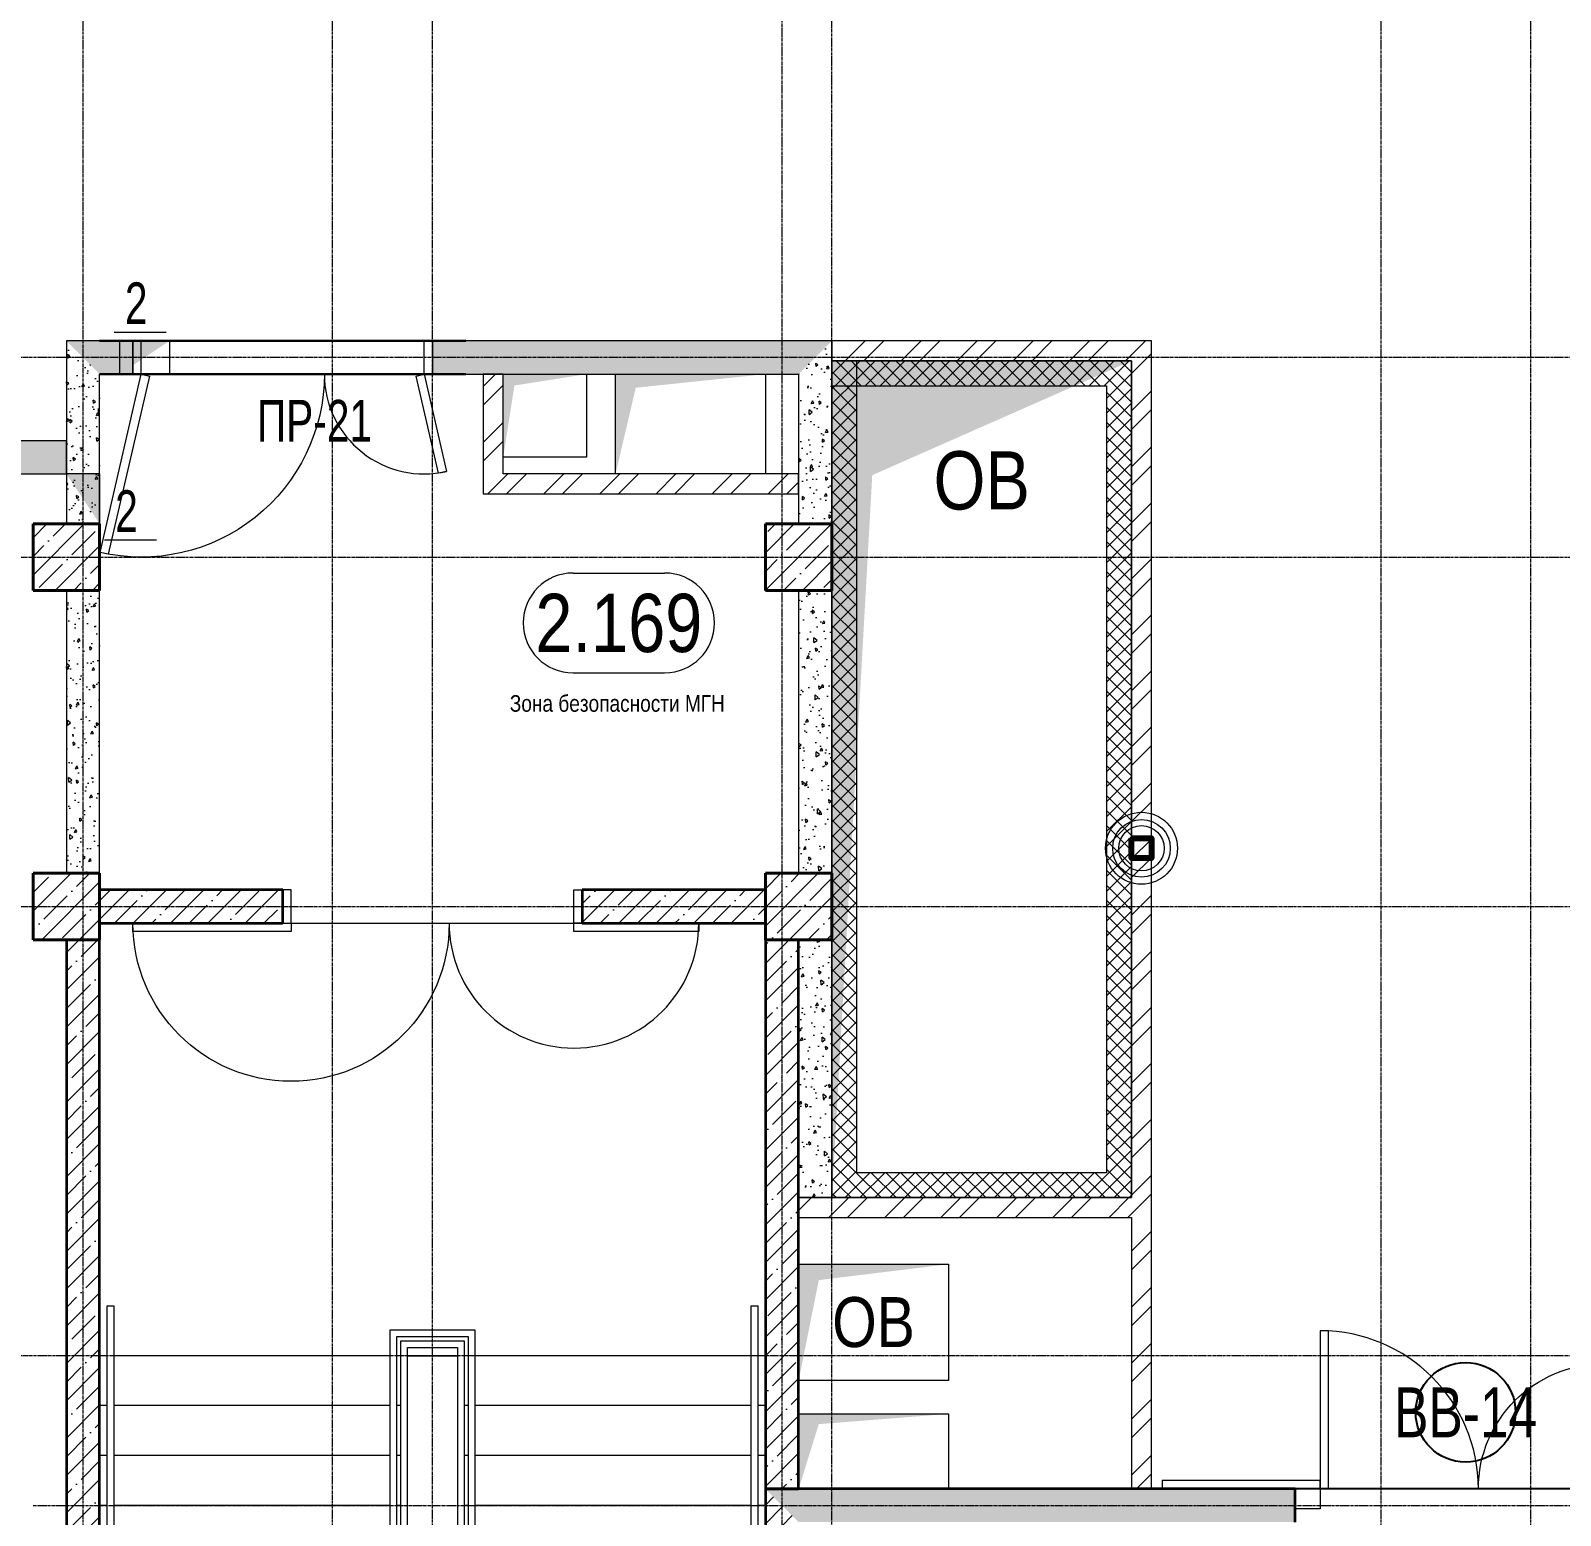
# Model space of a CAD drawing. Header units: millimetres. Extents: x -231292 to 573618, y -153144 to 564035.
# Drawn here: x 103068 to 112261, y 82470 to 91395 of the extents above; entities that cross this region are included whole.
import ezdxf
from ezdxf.enums import TextEntityAlignment as Align

# ---------------------------------------------------------------- set-up
doc = ezdxf.new("R2010")
doc.units = ezdxf.units.MM
doc.linetypes.add('CENTER2', pattern=[28.575, 19.05, -3.175, 3.175, -3.175])
doc.linetypes.add('HIDDEN2', pattern=[4.7625, 3.175, -1.5875])
doc.layers.get('0').update_dxf_attribs({"color": 250})
doc.layers.get('Defpoints').update_dxf_attribs({"color": 250})
for name, color, linetype, lineweight in [('АР_Area', 250, 'Continuous', 5), ('АР_Витраж марка', 250, 'Continuous', 9), ('АР_Двери', 250, 'Continuous', 9), ('АР_Двери_витраж', 250, 'Continuous', 9), ('АР_Колонны', 250, 'Continuous', 35), ('АР_Отв. марка', 250, 'Continuous', 9), ('АР_Отверстия', 250, 'Continuous', 9), ('АР_Стены ЖБ', 250, 'Continuous', 35), ('АР_Стены кирпич', 250, 'Continuous', 20), ('АР_Стены ПЕНОблок', 250, 'Continuous', 20), ('АР_Утеплитель', 250, 'Continuous', 0), ('АР_Ф_ЛК', 250, 'Continuous', 5), ('АР_Штриховка', 250, 'Continuous', 0), ('КМ_Фахверки', 250, 'Continuous', 80), ('ОВ_Шахты', 250, 'Continuous', 5), ('РД_Оси_100', 250, 'Continuous', 0), ('СС_Отверстия', 250, 'Continuous', 9)]:
    doc.layers.add(name, color=color, linetype=linetype, lineweight=lineweight)
for name, color, linetype, lineweight, plot in [('АР_Делит', 250, 'Continuous', 0, False), ('РД_Проем', 250, 'Continuous', 0, False), ('РД_проем_инж перемыч_подсчет', 250, 'Continuous', 30, False)]:
    doc.layers.add(name, color=color, linetype=linetype, lineweight=lineweight, plot=plot)
doc.layers.add('РД_Витраж_вн', color=250, linetype='Continuous')
doc.layers.add('РД_Перемычка инж проемов', color=250, linetype='Continuous')
doc.styles.add('Arial0', font='arial.ttf')
doc.styles.add('Arial_09', font='ARIALN.TTF', dxfattribs={"width": 0.9})
doc.styles.add('style1', font='ARIALN.TTF')
doc.styles.add('ккк', font='isocpeur.ttf', dxfattribs={"width": 0.85, "oblique": 15})
pattern_1 = [(45, (8883.4, 13229.69), (-112.2532, 112.2532), []), (45, (8995.66, 13229.69), (-112.2532, 112.2532), [198.4375, -39.6875, 0, -39.6875])]

# ---------------------------------------------------------------- blocks, each defined once
blk = doc.blocks.new('СОШ_2200_АР_ОСИ_М100_28.05.24')
at = {"layer": 'РД_Оси_100', "linetype": 'CENTER2'}
for p, q in [((94500, -6155), (94500, 139938.679)), ((96000, -6155), (96000, 139938.679)), ((102300, -6155), (102300, 139938.679)), ((119910, 76200), (-5954.958, 76200)), ((-5954.958, 75000), (119910, 75000)), ((-5954.958, 72900), (95715.503, 72900)), ((89599.446, 72900), (119910, 72900))]:
    blk.add_line(p, q, dxfattribs=at)
for points in [[(96600, -6155), (96600, 139938.679)], [(98700, -6194.98), (98700, 139538.679), (98550, 139938.679)], [(99000, -6195.83), (99000, 139538.679), (99150, 139938.679)], [(103200, -6155), (103200, 139938.679)], [(119910, 70200), (-5954.958, 70200)], [(94200, 69300), (119410, 69300), (119910, 69450)]]:
    blk.add_lwpolyline(points, dxfattribs=at)
blk = doc.blocks.new('ЛК_4000х8500_2эт')
at = {"color": 5}
for points in [[(6300, 3915), (2100, 3915), (2100, 3955), (6600, 3955), (6600, 3915), (6300, 3915)], [(3928.6, 45), (2100, 45), (2100, 85), (3946.2, 85)], [(4401.1, 85), (6600, 85), (6600, 45), (4383.4, 45)]]:
    blk.add_lwpolyline(points, dxfattribs=at)
at = {"layer": 'АР_Делит'}
blk.add_lwpolyline([(-200, 4000), (8300, 4000), (8300, 0), (-200, 0)], close=True, dxfattribs=at)
at = {"layer": 'АР_Ф_ЛК', "color": 5}
for p, q in [((2400, 4000), (2400, 3955)), ((2700, 4000), (2700, 3955)), ((3000, 4000), (3000, 3955)), ((3300, 4000), (3300, 3955)), ((3600, 4000), (3600, 3955)), ((3900, 4000), (3900, 3955)), ((4200, 4000), (4200, 3955)), ((4500, 4000), (4500, 3955)), ((4800, 4000), (4800, 3955)), ((5100, 4000), (5100, 3955)), ((5400, 4000), (5400, 3955)), ((5700, 4000), (5700, 3955)), ((6000, 4000), (6000, 3955)), ((6300, 4000), (6300, 3955)), ((2400, 3915), (2400, 2255)), ((2700, 3915), (2700, 2255)), ((3000, 3915), (3000, 2255)), ((3300, 3915), (3300, 2255)), ((3600, 3915), (3600, 2255)), ((3900, 3915), (3900, 2255)), ((4200, 3915), (4200, 2255)), ((4500, 3915), (4500, 2255)), ((4800, 3915), (4800, 2255)), ((5100, 3915), (5100, 2255)), ((5400, 3915), (5400, 2255)), ((5700, 3915), (5700, 2255)), ((6000, 3915), (6000, 2255)), ((6300, 3915), (6300, 2255)), ((2400, 2215), (2400, 2190)), ((2700, 2215), (2700, 2190)), ((3000, 2215), (3000, 2190)), ((3300, 2215), (3300, 2190)), ((3600, 2215), (3600, 2190)), ((3900, 2215), (3900, 2190)), ((4200, 2215), (4200, 2190)), ((4500, 2215), (4500, 2190)), ((4800, 2215), (4800, 2190)), ((5100, 2215), (5100, 2190)), ((5400, 2215), (5400, 2190)), ((5700, 2215), (5700, 2190)), ((6000, 2215), (6000, 2190)), ((6300, 2215), (6300, 2190)), ((2400, 2150), (2400, 1850)), ((6300, 2150), (6300, 1850)), ((2400, 1810), (2400, 1785)), ((2700, 1810), (2700, 1785)), ((3000, 1810), (3000, 1785)), ((3300, 1810), (3300, 1785)), ((3600, 1810), (3600, 1785)), ((3900, 1810), (3900, 1785)), ((4200, 1810), (4200, 1785)), ((4500, 1810), (4500, 1785)), ((5400, 1810), (5400, 1785)), ((5700, 1810), (5700, 1785)), ((6000, 1810), (6000, 1785)), ((6300, 1810), (6300, 1785)), ((2400, 1745), (2400, 85)), ((2700, 1745), (2700, 85)), ((3000, 1745), (3000, 85)), ((3300, 1745), (3300, 85)), ((3600, 1745), (3600, 85)), ((3900, 1745), (3900, 85)), ((4200, 1745), (4200, 660.7)), ((4500, 1745), (4500, 1341.4)), ((5100, 1670.8), (5100, 85)), ((5400, 1745), (5400, 85)), ((5700, 1745), (5700, 85)), ((6000, 1745), (6000, 85)), ((6300, 1745), (6300, 85)), ((4800, 912.3), (4800, 85)), ((4500, 309.5), (4500, 85)), ((2400, 45), (2400, 0)), ((2700, 45), (2700, 0)), ((3000, 45), (3000, 0)), ((3300, 45), (3300, 0)), ((3600, 45), (3600, 0)), ((3900, 45), (3900, 0)), ((4500, 45), (4500, 0)), ((4800, 45), (4800, 0)), ((5100, 45), (5100, 0)), ((5400, 45), (5400, 0)), ((5700, 45), (5700, 0)), ((6000, 45), (6000, 0)), ((6300, 45), (6300, 0))]:
    blk.add_line(p, q, dxfattribs=at)
at = {"layer": 'АР_Ф_ЛК'}
for points in [[(6300, 3085, 0, 150, 0), (5833.8, 3085, 0, 0, 0), (2400, 3085, 0, 0, 0)], [(2400, 915, 0, 150, 0), (2866.2, 915, 0, 0, 0), (4200, 915, 0, 0, 0)], [(4921.5, 915, 0, 150, 0), (5387.8, 915, 0, 0, 0), (6300, 915, 0, 0, 0)]]:
    blk.add_lwpolyline(points, format="xyseb", dxfattribs=at)
at = {"layer": 'АР_Ф_ЛК', "color": 5}
for points in [[(4677.9, 1745), (2245, 1745), (2245, 2255), (6455, 2255), (6455, 1745), (5132.7, 1745)], [(4695.5, 1785), (2285, 1785), (2285, 2215), (6415, 2215), (6415, 1785), (5150.3, 1785)], [(4706.5, 1810), (2310, 1810), (2310, 2190), (6390, 2190), (6390, 1810), (5161.3, 1810)]]:
    blk.add_lwpolyline(points, dxfattribs=at)
for points in [[(2350, 2150), (6350, 2150), (6350, 1850), (2350, 1850)], [(2400, 2150), (6300, 2150), (6300, 1850), (2400, 1850)]]:
    blk.add_lwpolyline(points, close=True, dxfattribs=at)
at = {"layer": 'АР_Ф_ЛК', "lineweight": 0}
for points in [[(4724.2, 1850), (4366.9, 1039.4), (4459.5, 862), (4173.5, 988), (4266.1, 810.6), (3908.8, 0)], [(5179, 1850), (4821.7, 1039.4), (4914.3, 862), (4628.3, 988), (4720.9, 810.6), (4363.6, 0)]]:
    blk.add_lwpolyline(points, dxfattribs=at)
blk = doc.blocks.new('otv')
at = {"linetype": 'Continuous'}
blk.add_lwpolyline([(0, -1), (0, 0), (1, 0), (1, -1)], close=True, dxfattribs=at)
blk.add_solid([(0, -1), (0, 0), (0.1346, -0.1366), (1, 0)], dxfattribs=at)
blk = doc.blocks.new('Ф_крпич 120')
at = {"layer": 'АР_Делит', "color": 1}
for radius in [216.3, 173, 136.2]:
    blk.add_circle((60, -60), radius, dxfattribs=at)
at = {"layer": 'КМ_Фахверки'}
blk.add_lwpolyline([(0, 0), (120, 0), (120, -120), (0, -120)], close=True, dxfattribs=at)
at = {"layer": 'КМ_Фахверки', "lineweight": 5}
blk.add_lwpolyline([(6, -6), (114, -6), (114, -114), (6, -114)], close=True, dxfattribs=at)
blk = doc.blocks.new('MOK-МаркаПом_овал_ареал')
for p, q in [((-2.75, 3), (2.75, 3)), ((-2.75, -3), (2.75, -3))]:
    blk.add_line(p, q)
for centre, radius, start, end in [((-2.75, 0), 3, 90, 270), ((2.75, 0), 3, 270, 90), ((-3.75, 0), 3.5, 0, 0.00095)]:
    blk.add_arc(centre, radius, start, end)
at = {"color": 0, "style": 'style1'}
blk.add_attdef('АР-ПОМЕЩЕНИЕ:НОМЕР', text='', height=3.5, dxfattribs=at).set_placement((0, 0), align=Align.MIDDLE)
at = {"layer": 'Defpoints', "color": 2, "style": 'style1'}
blk.add_attdef('АР-ПОМЕЩЕНИЕ:НАИМЕНОВАНИЕ', text='', height=1, dxfattribs=at).set_placement((-0.094, -4.814), align=Align.MIDDLE)
blk = doc.blocks.new('MOK-МаркаПроема инж.')
blk.add_line((-1.328, -1.754), (1.802, -1.754))
at = {"color": 0, "style": 'Arial0', "width": 0.7}
blk.add_attdef('АР-ПРОЕМ:Коробка', text='', height=2.5, dxfattribs=at).set_placement((0, 0), align=Align.MIDDLE)
blk = doc.blocks.new('МаркаВитража1')
at = {"layer": 'Defpoints'}
blk.add_circle((0, 0), 3, dxfattribs=at)
at = {"color": 0, "linetype": 'ByBlock', "lineweight": -2, "style": 'Arial_09', "width": 0.9}
blk.add_attdef('АР-ОКНО:НАИМЕНОВАНИЕ', text='', height=3, dxfattribs=at).set_placement((0, 0), align=Align.MIDDLE)
blk = doc.blocks.new('MOK-МаркаПеремычки')
at = {"color": 0, "style": 'ккк', "oblique": 15, "width": 0.85}
blk.add_attdef('АР-ПРОЕМ:ПЕРЕМЫЧКА', text='', height=2.5, dxfattribs=at).set_placement((0, 0), align=Align.MIDDLE)

msp = doc.modelspace()

# ---------------------------------------------------------------- hatches: boundary and pattern name
at = {"layer": 'АР_Штриховка', "linetype": 'Continuous', "lineweight": 0}
h = msp.add_hatch(dxfattribs=at)
h.set_pattern_fill('AR-CONC', color=256, angle=-315, style=0)
h.set_pattern_definition([(95, (8883.4, 13229.69), (140.09465, 117.55338), [19.05, -209.55]), (40, (8883.4, 13229.69), (-160.01845, 110.17673), [15.24, -167.64058]), (145.45144, (8895.08, 13239.48), (-19.9238, 227.7301), [16.19, -178.09024]), (91.1842, (8847.48, 13265.6), (221.41024, 161.9534), [28.575, -314.325]), (141.63556, (8865.93, 13279.1), (-7.0866, 342.82676), [24.285, -267.1356]), (36.18415, (8847.48, 13265.6), (-7.0866, 342.82676), [22.85997, -251.45973]), (66, (8874.42, 13274.59), (179.51998, 34.89515), [19.05, -209.55]), (11, (8874.42, 13274.59), (-86.53993, 173.9412), [15.24, -167.64]), (116.45145, (8889.38, 13277.5), (92.98005, 208.83634), [16.19, -178.08994]), (82.5, (8883.4, 13229.686), (-57.60547, 61.973414), [0, -165.608, 0, -170.18, 0, -168.275]), (52.5, (8883.4, 13229.69), (-23.58973, 118.087), [0, -97.028, 0, -161.798, 0, -64.135]), (12.5, (8843.35, 13189.634), (99.927863, 91.826196), [0, -63.5, 0, -198.12, 0, -262.89]), (2.5, (8825.39, 13171.67), (86.7639, 122.72239), [0, -82.55, 0, -131.572, 0, -186.69])])
h.paths.add_polyline_path([(107683.403, 89329.686), (107883.403, 89529.686), (105483.403, 89529.686), (105483.403, 89329.686)], flags=0)
h.paths.add_polyline_path([(103683.399, 89329.686), (103683.399, 89529.686), (103283.399, 89529.686), (103483.399, 89329.686)], flags=0)
h = msp.add_hatch(dxfattribs=at)
h.set_pattern_fill('AR-CONC', color=256, angle=45, style=0)
h.set_pattern_definition([(95, (8883.4, 13229.69), (140.09465, 117.55338), [19.05, -209.55]), (40, (8883.4, 13229.69), (-160.01845, 110.17673), [15.24, -167.64058]), (145.45144, (8895.08, 13239.48), (-19.9238, 227.7301), [16.19, -178.09024]), (91.1842, (8847.48, 13265.6), (221.41024, 161.9534), [28.575, -314.325]), (141.63556, (8865.93, 13279.1), (-7.0866, 342.82676), [24.285, -267.1356]), (36.18415, (8847.48, 13265.6), (-7.0866, 342.82676), [22.85997, -251.45973]), (66, (8874.42, 13274.59), (179.51998, 34.89515), [19.05, -209.55]), (11, (8874.42, 13274.59), (-86.53993, 173.9412), [15.24, -167.64]), (116.45145, (8889.38, 13277.5), (92.98005, 208.83634), [16.19, -178.08994]), (82.5, (8883.4, 13229.686), (-57.60547, 61.973414), [0, -165.608, 0, -170.18, 0, -168.275]), (52.5, (8883.4, 13229.69), (-23.58973, 118.087), [0, -97.028, 0, -161.798, 0, -64.135]), (12.5, (8843.35, 13189.634), (99.927863, 91.826196), [0, -63.5, 0, -198.12, 0, -262.89]), (2.5, (8825.39, 13171.67), (86.7639, 122.72239), [0, -82.55, 0, -131.572, 0, -186.69])])
h.paths.add_polyline_path([(103283.399, 88428.661), (103483.399, 88428.662), (103483.399, 89329.686), (103283.399, 89529.686)], flags=0)
h = msp.add_hatch(dxfattribs=at)
h.set_pattern_fill('AR-CONC', color=256, angle=45, style=0)
h.set_pattern_definition([(95, (8883.4, 13229.69), (140.09465, 117.55338), [19.05, -209.55]), (40, (8883.4, 13229.69), (-160.01845, 110.17673), [15.24, -167.64058]), (145.45144, (8895.08, 13239.48), (-19.9238, 227.7301), [16.19, -178.09024]), (91.1842, (8847.48, 13265.6), (221.41024, 161.9534), [28.575, -314.325]), (141.63556, (8865.93, 13279.1), (-7.0866, 342.82676), [24.285, -267.1356]), (36.18415, (8847.48, 13265.6), (-7.0866, 342.82676), [22.85997, -251.45973]), (66, (8874.42, 13274.59), (179.51998, 34.89515), [19.05, -209.55]), (11, (8874.42, 13274.59), (-86.53993, 173.9412), [15.24, -167.64]), (116.45145, (8889.38, 13277.5), (92.98005, 208.83634), [16.19, -178.08994]), (82.5, (8883.4, 13229.686), (-57.60547, 61.973414), [0, -165.608, 0, -170.18, 0, -168.275]), (52.5, (8883.4, 13229.69), (-23.58973, 118.087), [0, -97.028, 0, -161.798, 0, -64.135]), (12.5, (8843.35, 13189.634), (99.927863, 91.826196), [0, -63.5, 0, -198.12, 0, -262.89]), (2.5, (8825.39, 13171.67), (86.7639, 122.72239), [0, -82.55, 0, -131.572, 0, -186.69])])
h.paths.add_polyline_path([(107683.403, 88429.686), (107883.403, 88429.686), (107883.403, 89529.686), (107683.403, 89329.686)], flags=0)
h = msp.add_hatch(dxfattribs=at)
h.set_pattern_fill('ANSI32', color=256, scale=25, style=0)
h.set_pattern_definition([(45, (8883.4, 13229.69), (-168.3798, 168.3798), []), (45, (8995.66, 13229.69), (-168.3798, 168.3798), [])])
h.paths.add_polyline_path([(109683.403, 89409.686), (109803.403, 89529.686), (107883.403, 89529.686), (107883.403, 89409.686)], flags=0)
h = msp.add_hatch(dxfattribs=at)
h.set_pattern_fill('ANSI32', color=256, scale=25, style=0)
h.set_pattern_definition([(45, (8883.4, 13229.69), (-168.3798, 168.3798), []), (45, (8995.66, 13229.69), (-168.3798, 168.3798), [])])
h.paths.add_polyline_path([(109683.403, 82629.686), (109803.403, 82629.686), (109803.403, 84259.686), (109713.403, 84299.686), (109683.403, 84259.686)], flags=0)
h.paths.add_polyline_path([(109683.403, 84379.686), (109713.403, 84299.686), (109803.403, 84259.686), (109803.403, 89529.686), (109683.403, 89409.686)], flags=0)
h = msp.add_hatch(dxfattribs=at)
h.set_pattern_fill('ANSI37', color=256, scale=20, style=0)
h.set_pattern_definition([(45, (8883.4, 13229.686), (-44.90128, 44.90128), []), (135, (8883.4, 13229.686), (-44.90128, -44.90128), [])])
h.paths.add_polyline_path([(109533.403, 89259.686), (109683.403, 89409.686), (107883.403, 89409.686), (107883.403, 89259.686)], flags=0)
h = msp.add_hatch(dxfattribs=at)
h.set_pattern_fill('ANSI37', color=256, scale=20, angle=-360, style=0)
h.set_pattern_definition([(45, (8883.4, 13229.686), (-44.90128, 44.90128), []), (135, (8883.4, 13229.686), (-44.90128, -44.90128), [])])
h.paths.add_polyline_path([(108033.403, 89409.686), (107883.403, 89409.686), (107883.403, 84379.643), (108033.403, 84529.647)], flags=0)
h = msp.add_hatch(dxfattribs=at)
h.set_pattern_fill('ANSI37', color=256, scale=20, style=0)
h.set_pattern_definition([(45, (8883.4, 13229.686), (-44.90128, 44.90128), []), (135, (8883.4, 13229.686), (-44.90128, -44.90128), [])])
h.paths.add_polyline_path([(109533.403, 84529.683), (109683.403, 84379.686), (109683.403, 89409.686), (109533.403, 89259.686)], flags=0)
h = msp.add_hatch(dxfattribs=at)
h.set_pattern_fill('ANSI32', color=256, scale=25, style=0)
h.set_pattern_definition([(45, (8883.4, 13229.69), (-168.3798, 168.3798), []), (45, (8995.66, 13229.69), (-168.3798, 168.3798), [])])
h.paths.add_polyline_path([(105788.211, 88609.686), (105908.211, 88729.686), (105908.211, 89329.686), (105788.211, 89329.686)], flags=0)
h = msp.add_hatch(dxfattribs=at)
h.set_pattern_fill('AR-CONC', color=256, angle=-315, style=0)
h.set_pattern_definition([(95, (8883.4, 13229.69), (140.09465, 117.55338), [19.05, -209.55]), (40, (8883.4, 13229.69), (-160.01845, 110.17673), [15.24, -167.64058]), (145.45144, (8895.08, 13239.48), (-19.9238, 227.7301), [16.19, -178.09024]), (91.1842, (8847.48, 13265.6), (221.41024, 161.9534), [28.575, -314.325]), (141.63556, (8865.93, 13279.1), (-7.0866, 342.82676), [24.285, -267.1356]), (36.18415, (8847.48, 13265.6), (-7.0866, 342.82676), [22.85997, -251.45973]), (66, (8874.42, 13274.59), (179.51998, 34.89515), [19.05, -209.55]), (11, (8874.42, 13274.59), (-86.53993, 173.9412), [15.24, -167.64]), (116.45145, (8889.38, 13277.5), (92.98005, 208.83634), [16.19, -178.08994]), (82.5, (8883.4, 13229.686), (-57.60547, 61.973414), [0, -165.608, 0, -170.18, 0, -168.275]), (52.5, (8883.4, 13229.69), (-23.58973, 118.087), [0, -97.028, 0, -161.798, 0, -64.135]), (12.5, (8843.35, 13189.634), (99.927863, 91.826196), [0, -63.5, 0, -198.12, 0, -262.89]), (2.5, (8825.39, 13171.67), (86.7639, 122.72239), [0, -82.55, 0, -131.572, 0, -186.69])])
h.paths.add_polyline_path([(103283.399, 88729.706), (103283.399, 88929.706), (100783.399, 88929.702), (100783.399, 88729.702)], flags=0)
h.paths.add_polyline_path([(99683.399, 88729.7), (99683.399, 88929.7), (87433.403, 88929.681), (87633.403, 88729.681)], flags=0)
h = msp.add_hatch(dxfattribs=at)
h.set_pattern_fill('ANSI32', color=256, scale=25, angle=-360, style=0)
h.set_pattern_definition([(45, (8883.4, 13229.69), (-168.3798, 168.3798), []), (45, (8995.66, 13229.69), (-168.3798, 168.3798), [])])
h.paths.add_polyline_path([(107683.403, 88609.686), (107683.403, 88729.686), (105908.211, 88729.686), (105788.211, 88609.686)], flags=0)
at = {"layer": 'АР_Штриховка', "linetype": 'Continuous', "lineweight": 5}
h = msp.add_hatch(dxfattribs=at)
h.set_pattern_fill('ANSI35', color=256, scale=25, style=0)
h.set_pattern_definition(pattern_1)
h.paths.add_polyline_path([(103083.403, 88029.686), (103483.403, 88029.686), (103483.403, 88429.686), (103083.403, 88429.686)], flags=0)
h = msp.add_hatch(dxfattribs=at)
h.set_pattern_fill('ANSI35', color=256, scale=25, style=0)
h.set_pattern_definition(pattern_1)
h.paths.add_polyline_path([(107483.403, 88029.686), (107883.403, 88029.686), (107883.403, 88429.686), (107483.403, 88429.686)], flags=0)
at = {"layer": 'АР_Штриховка', "linetype": 'Continuous', "lineweight": 0}
h = msp.add_hatch(dxfattribs=at)
h.set_pattern_fill('AR-CONC', color=256, angle=45, style=0)
h.set_pattern_definition([(95, (8883.4, 13229.69), (140.09465, 117.55338), [19.05, -209.55]), (40, (8883.4, 13229.69), (-160.01845, 110.17673), [15.24, -167.64058]), (145.45144, (8895.08, 13239.48), (-19.9238, 227.7301), [16.19, -178.09024]), (91.1842, (8847.48, 13265.6), (221.41024, 161.9534), [28.575, -314.325]), (141.63556, (8865.93, 13279.1), (-7.0866, 342.82676), [24.285, -267.1356]), (36.18415, (8847.48, 13265.6), (-7.0866, 342.82676), [22.85997, -251.45973]), (66, (8874.42, 13274.59), (179.51998, 34.89515), [19.05, -209.55]), (11, (8874.42, 13274.59), (-86.53993, 173.9412), [15.24, -167.64]), (116.45145, (8889.38, 13277.5), (92.98005, 208.83634), [16.19, -178.08994]), (82.5, (8883.4, 13229.686), (-57.60547, 61.973414), [0, -165.608, 0, -170.18, 0, -168.275]), (52.5, (8883.4, 13229.69), (-23.58973, 118.087), [0, -97.028, 0, -161.798, 0, -64.135]), (12.5, (8843.35, 13189.634), (99.927863, 91.826196), [0, -63.5, 0, -198.12, 0, -262.89]), (2.5, (8825.39, 13171.67), (86.7639, 122.72239), [0, -82.55, 0, -131.572, 0, -186.69])])
h.paths.add_polyline_path([(103283.399, 86329.686), (103483.399, 86329.686), (103483.399, 88029.686), (103283.399, 88029.686)], flags=0)
h = msp.add_hatch(dxfattribs=at)
h.set_pattern_fill('AR-CONC', color=256, angle=45, style=0)
h.set_pattern_definition([(95, (8883.4, 13229.69), (140.09465, 117.55338), [19.05, -209.55]), (40, (8883.4, 13229.69), (-160.01845, 110.17673), [15.24, -167.64058]), (145.45144, (8895.08, 13239.48), (-19.9238, 227.7301), [16.19, -178.09024]), (91.1842, (8847.48, 13265.6), (221.41024, 161.9534), [28.575, -314.325]), (141.63556, (8865.93, 13279.1), (-7.0866, 342.82676), [24.285, -267.1356]), (36.18415, (8847.48, 13265.6), (-7.0866, 342.82676), [22.85997, -251.45973]), (66, (8874.42, 13274.59), (179.51998, 34.89515), [19.05, -209.55]), (11, (8874.42, 13274.59), (-86.53993, 173.9412), [15.24, -167.64]), (116.45145, (8889.38, 13277.5), (92.98005, 208.83634), [16.19, -178.08994]), (82.5, (8883.4, 13229.686), (-57.60547, 61.973414), [0, -165.608, 0, -170.18, 0, -168.275]), (52.5, (8883.4, 13229.69), (-23.58973, 118.087), [0, -97.028, 0, -161.798, 0, -64.135]), (12.5, (8843.35, 13189.634), (99.927863, 91.826196), [0, -63.5, 0, -198.12, 0, -262.89]), (2.5, (8825.39, 13171.67), (86.7639, 122.72239), [0, -82.55, 0, -131.572, 0, -186.69])])
h.paths.add_polyline_path([(107683.403, 86329.686), (107883.403, 86329.686), (107883.403, 88029.686), (107683.403, 88029.686)], flags=0)
at = {"layer": 'АР_Штриховка', "linetype": 'Continuous', "lineweight": 5}
h = msp.add_hatch(dxfattribs=at)
h.set_pattern_fill('ANSI35', color=256, scale=25, style=0)
h.set_pattern_definition(pattern_1)
h.paths.add_polyline_path([(103083.403, 85929.686), (103483.403, 85929.686), (103483.403, 86329.686), (103083.403, 86329.686)], flags=0)
h = msp.add_hatch(dxfattribs=at)
h.set_pattern_fill('ANSI35', color=256, scale=25, style=0)
h.set_pattern_definition(pattern_1)
h.paths.add_polyline_path([(107483.403, 85929.686), (107883.403, 85929.686), (107883.403, 86329.686), (107483.403, 86329.686)], flags=0)
h = msp.add_hatch(dxfattribs=at)
h.set_pattern_fill('ANSI35', color=256, scale=25, angle=-359.9999999, style=0)
h.set_pattern_definition([(45, (8883.4, 13229.69), (-112.2532, 112.2532), []), (45, (8995.66, 13229.69), (-112.2532, 112.2532), [198.4375, -39.6875, 0, -39.6875])])
h.paths.add_polyline_path([(103483.391, 86229.686), (103483.391, 86029.686), (104583.403, 86029.686), (104583.403, 86229.686)], flags=0)
h.paths.add_polyline_path([(106383.403, 86229.686), (106383.403, 86029.686), (107483.403, 86029.686), (107483.403, 86229.686)], flags=0)
h = msp.add_hatch(dxfattribs=at)
h.set_pattern_fill('ANSI35', color=256, scale=25, angle=-360, style=0)
h.set_pattern_definition([(45, (8883.4, 13229.69), (-112.2532, 112.2532), []), (45, (8995.66, 13229.69), (-112.2532, 112.2532), [198.4375, -39.6875, 0, -39.6875])])
h.paths.add_polyline_path([(103483.402, 85929.686), (103283.402, 85929.686), (103283.403, 78729.686), (103483.403, 78729.686)], flags=0)
h.paths.add_polyline_path([(103483.403, 77529.686), (103283.403, 77529.686), (103283.403, 77329.686)], flags=0)
h = msp.add_hatch(dxfattribs=at)
h.set_pattern_fill('ANSI35', color=256, scale=25, angle=-360, style=0)
h.set_pattern_definition([(45, (8883.4, 13229.69), (-112.2532, 112.2532), []), (45, (8995.66, 13229.69), (-112.2532, 112.2532), [198.4375, -39.6875, 0, -39.6875])])
h.paths.add_polyline_path([(107683.403, 85929.686), (107483.403, 85929.686), (107483.402, 82629.686), (107683.402, 82629.686)], flags=0)
at = {"layer": 'АР_Штриховка', "linetype": 'Continuous', "lineweight": 0}
h = msp.add_hatch(dxfattribs=at)
h.set_pattern_fill('AR-CONC', color=256, angle=-315, style=0)
h.set_pattern_definition([(95, (8883.4, 13229.69), (140.09465, 117.55338), [19.05, -209.55]), (40, (8883.4, 13229.69), (-160.01845, 110.17673), [15.24, -167.64058]), (145.45144, (8895.08, 13239.48), (-19.9238, 227.7301), [16.19, -178.09024]), (91.1842, (8847.48, 13265.6), (221.41024, 161.9534), [28.575, -314.325]), (141.63556, (8865.93, 13279.1), (-7.0866, 342.82676), [24.285, -267.1356]), (36.18415, (8847.48, 13265.6), (-7.0866, 342.82676), [22.85997, -251.45973]), (66, (8874.42, 13274.59), (179.51998, 34.89515), [19.05, -209.55]), (11, (8874.42, 13274.59), (-86.53993, 173.9412), [15.24, -167.64]), (116.45145, (8889.38, 13277.5), (92.98005, 208.83634), [16.19, -178.08994]), (82.5, (8883.4, 13229.686), (-57.60547, 61.973414), [0, -165.608, 0, -170.18, 0, -168.275]), (52.5, (8883.4, 13229.69), (-23.58973, 118.087), [0, -97.028, 0, -161.798, 0, -64.135]), (12.5, (8843.35, 13189.634), (99.927863, 91.826196), [0, -63.5, 0, -198.12, 0, -262.89]), (2.5, (8825.39, 13171.67), (86.7639, 122.72239), [0, -82.55, 0, -131.572, 0, -186.69])])
h.paths.add_polyline_path([(107883.403, 85929.686), (107683.403, 85929.686), (107683.403, 84379.686), (107883.403, 84379.686)], flags=0)
h = msp.add_hatch(dxfattribs=at)
h.set_pattern_fill('ANSI37', color=256, scale=20, style=0)
h.set_pattern_definition([(45, (8883.4, 13229.686), (-44.90128, 44.90128), []), (135, (8883.4, 13229.686), (-44.90128, -44.90128), [])])
h.paths.add_polyline_path([(108033.403, 84529.647), (107883.403, 84379.643), (109683.403, 84379.686), (109533.403, 84529.683)], flags=0)
h = msp.add_hatch(dxfattribs=at)
h.set_pattern_fill('ANSI32', color=256, scale=25, angle=-360, style=0)
h.set_pattern_definition([(45, (8883.4, 13229.69), (-168.3798, 168.3798), []), (45, (8995.66, 13229.69), (-168.3798, 168.3798), [])])
h.paths.add_polyline_path([(107684.176, 84379.686), (107684.176, 84259.686), (109683.403, 84259.686), (109713.403, 84299.686), (109683.403, 84379.686)], flags=0)
at = {"layer": 'АР_Штриховка', "linetype": 'Continuous', "lineweight": 5}
h = msp.add_hatch(dxfattribs=at)
h.set_pattern_fill('ANSI35', color=256, scale=25, style=0)
h.set_pattern_definition(pattern_1)
h.paths.add_polyline_path([(107483.403, 82629.686), (107683.403, 82429.686), (110667.556, 82429.686), (110667.556, 82629.686)], flags=0)
h.paths.add_polyline_path([(112667.813, 82629.686), (112667.813, 82429.686), (123583.416, 82429.686), (123583.416, 82629.686)], flags=0)
h = msp.add_hatch(dxfattribs=at)
h.set_pattern_fill('ANSI35', color=256, scale=25, angle=-360, style=0)
h.set_pattern_definition([(45, (8883.4, 13229.69), (-112.2532, 112.2532), []), (45, (8995.66, 13229.69), (-112.2532, 112.2532), [198.4375, -39.6875, 0, -39.6875])])
h.paths.add_polyline_path([(107683.403, 82429.686), (107483.403, 82629.686), (107483.403, 77529.686), (107683.403, 77329.686)], flags=0)
at = {"layer": 'СС_Отверстия', "linetype": 'Continuous', "lineweight": 5}
for points in [[(103903.399, 89529.686), (103603.399, 89529.686), (103753.399, 89429.686)], [(103603.399, 89529.686), (103603.399, 89329.686), (103753.399, 89429.686)], [(103483.399, 88729.662), (103283.399, 88729.661), (103383.399, 88579.662)], [(103483.399, 88429.662), (103483.399, 88729.662), (103383.399, 88579.662)]]:
    msp.add_hatch(color=256, dxfattribs=at).paths.add_polyline_path(points, flags=0)

# ---------------------------------------------------------------- linework, layer by layer
at = {"layer": 'АР_Двери', "linetype": 'Continuous', "lineweight": 9}
for points in [[(103733.399, 89529.686), (103683.399, 89529.686), (103683.399, 89329.686), (103733.399, 89329.686)], [(105433.399, 89529.686), (105483.399, 89529.686), (105483.399, 89329.686), (105433.399, 89329.686)], [(103733.399, 89329.686), (103782.117, 89318.439), (103534.671, 88246.631), (103485.953, 88257.879)], [(105568.369, 88745.064), (105519.651, 88733.816), (105384.68, 89318.439), (105433.399, 89329.686)], [(104633.403, 86229.198), (104583.403, 86229.198), (104583.403, 86029.198), (104633.403, 86029.198)], [(106333.403, 86229.198), (106383.403, 86229.198), (106383.403, 86029.198), (106333.403, 86029.198)], [(104633.403, 86029.198), (104633.403, 85979.198), (103683.403, 85979.198), (103683.403, 86029.198)], [(107083.403, 86029.198), (107083.403, 85979.198), (106333.403, 85979.198), (106333.403, 86029.198)]]:
    msp.add_lwpolyline(points, close=True, dxfattribs=at)
at = {"layer": 'АР_Двери', "linetype": 'Continuous', "lineweight": 9, "extrusion": (0, 0, -1)}
for centre, radius, start, end in [((-103733.399, 89329.686), 1100, 179.9999999, 282.9999999), ((-104633.403, 86029.198), 950, 180.0000001, 0.0000001)]:
    msp.add_arc(centre, radius, start, end, dxfattribs=at)
at = {"layer": 'АР_Двери', "linetype": 'Continuous', "lineweight": 9}
for centre, radius, start, end in [((105433.399, 89329.686), 600, 180.0000001, 283.0000001), ((106333.403, 86029.198), 750, 179.9999999, 359.9999999)]:
    msp.add_arc(centre, radius, start, end, dxfattribs=at)
at = {"layer": 'АР_Двери_витраж', "linetype": 'Continuous', "lineweight": 9}
for points in [[(110817.813, 82629.686), (110867.813, 82629.686), (110867.813, 83579.686), (110817.813, 83579.686)], [(110817.813, 82509.686), (110667.813, 82509.686), (110667.813, 82629.686), (110817.813, 82629.686)]]:
    msp.add_lwpolyline(points, close=True, dxfattribs=at)
at = {"layer": 'АР_Двери_витраж'}
msp.add_lwpolyline([(109867.813, 82629.686), (110817.813, 82629.686), (110817.813, 82679.686), (109867.813, 82679.686)], close=True, dxfattribs=at)
at = {"layer": 'АР_Двери_витраж', "linetype": 'Continuous', "lineweight": 9}
msp.add_arc((110817.813, 82629.686), 950, 0, 90, dxfattribs=at)
at = {"layer": 'АР_Двери_витраж', "linetype": 'Continuous', "lineweight": 9, "extrusion": (0, 0, -1)}
msp.add_arc((-112517.813, 82629.686), 750, 0, 90, dxfattribs=at)
at = {"layer": 'АР_Колонны', "linetype": 'HIDDEN2', "lineweight": 25}
for p, q in [((103083.403, 88429.686), (103483.403, 88429.686)), ((103083.403, 88029.686), (103083.403, 88429.686)), ((103483.403, 88429.686), (103483.403, 88029.686)), ((107483.403, 88429.686), (107883.403, 88429.686)), ((107483.403, 88029.686), (107483.403, 88429.686)), ((107883.403, 88429.686), (107883.403, 88029.686)), ((103483.403, 88029.686), (103083.403, 88029.686)), ((107883.403, 88029.686), (107483.403, 88029.686)), ((103083.403, 86329.686), (103483.403, 86329.686)), ((103083.403, 85929.686), (103083.403, 86329.686)), ((103483.403, 86329.686), (103483.403, 85929.686)), ((107483.403, 86329.686), (107883.403, 86329.686)), ((107483.403, 85929.686), (107483.403, 86329.686)), ((107883.403, 86329.686), (107883.403, 85929.686)), ((103483.403, 85929.686), (103083.403, 85929.686)), ((107883.403, 85929.686), (107483.403, 85929.686))]:
    msp.add_line(p, q, dxfattribs=at)
at = {"layer": 'АР_Колонны', "linetype": 'Continuous', "lineweight": 35}
for p, q in [((103083.403, 88429.686), (103483.403, 88429.686)), ((103083.403, 88029.686), (103083.403, 88429.686)), ((103483.403, 88029.686), (103483.403, 88429.686)), ((107483.403, 88429.686), (107883.403, 88429.686)), ((107483.403, 88029.686), (107483.403, 88429.686)), ((107883.403, 88029.686), (107883.403, 88429.686)), ((103083.403, 88029.686), (103483.403, 88029.686)), ((107483.403, 88029.686), (107883.403, 88029.686)), ((103083.403, 86329.686), (103483.403, 86329.686)), ((103083.403, 85929.686), (103083.403, 86329.686)), ((103483.403, 85929.686), (103483.403, 86329.686)), ((107483.403, 86329.686), (107883.403, 86329.686)), ((107483.403, 85929.686), (107483.403, 86329.686)), ((107883.403, 85929.686), (107883.403, 86329.686)), ((103083.403, 85929.686), (103483.403, 85929.686)), ((107483.403, 85929.686), (107883.403, 85929.686))]:
    msp.add_line(p, q, dxfattribs=at)
at = {"layer": 'АР_Стены ЖБ', "linetype": 'Continuous', "lineweight": 40}
for p, q in [((103483.403, 88429.686), (103083.403, 88429.686)), ((103083.403, 88429.686), (103083.403, 88029.686)), ((103483.403, 88029.686), (103483.403, 88429.686)), ((107883.403, 88429.686), (107483.403, 88429.686)), ((107483.403, 88429.686), (107483.403, 88029.686)), ((107883.403, 88029.686), (107883.403, 88429.686)), ((103083.403, 88029.686), (103483.403, 88029.686)), ((107483.403, 88029.686), (107883.403, 88029.686)), ((103483.403, 86329.686), (103083.403, 86329.686)), ((103083.403, 86329.686), (103083.403, 85929.686)), ((103483.403, 85929.686), (103483.403, 86329.686)), ((107883.403, 86329.686), (107483.403, 86329.686)), ((107483.403, 86329.686), (107483.403, 85929.686)), ((107883.403, 85929.686), (107883.403, 86329.686)), ((103083.403, 85929.686), (103483.403, 85929.686)), ((107483.403, 85929.686), (107883.403, 85929.686))]:
    msp.add_line(p, q, dxfattribs=at)
at = {"layer": 'АР_Стены ЖБ', "linetype": 'Continuous', "lineweight": 35}
for p, q in [((103483.391, 86229.686), (103483.391, 86029.686)), ((104583.403, 86229.686), (103483.391, 86229.686)), ((104583.403, 86029.686), (104583.403, 86229.686)), ((106383.403, 86229.686), (106383.403, 86029.686)), ((107483.403, 86229.686), (106383.403, 86229.686)), ((107483.403, 86029.686), (107483.403, 86229.686)), ((103483.391, 86029.686), (104583.403, 86029.686)), ((106383.403, 86029.686), (107483.403, 86029.686)), ((103483.402, 85929.686), (103283.402, 85929.686)), ((103283.402, 85929.686), (103283.403, 78729.686)), ((103483.403, 78729.686), (103483.402, 85929.686)), ((107483.403, 85929.686), (107483.402, 82629.686)), ((107683.403, 85929.686), (107483.403, 85929.686)), ((107683.402, 82629.686), (107683.403, 85929.686)), ((107483.402, 82629.686), (107683.402, 82629.686)), ((110667.556, 82629.686), (107483.403, 82629.686)), ((107483.403, 82629.686), (107483.403, 77529.686)), ((110667.556, 82429.686), (110667.556, 82629.686))]:
    msp.add_line(p, q, dxfattribs=at)
at = {"layer": 'АР_Стены кирпич', "linetype": 'Continuous', "lineweight": 20}
for p, q in [((109803.403, 89529.686), (107883.403, 89529.686)), ((107883.403, 89529.686), (107883.403, 89409.686)), ((109803.403, 82629.686), (109803.403, 89529.686)), ((107883.403, 89409.686), (109683.403, 89409.686)), ((109683.403, 89409.686), (109683.403, 84379.686)), ((105908.211, 89329.686), (105788.211, 89329.686)), ((105788.211, 89329.686), (105788.211, 88609.686)), ((105908.211, 88729.686), (105908.211, 89329.686)), ((107683.403, 88729.686), (105908.211, 88729.686)), ((107683.403, 88609.686), (107683.403, 88729.686)), ((105788.211, 88609.686), (107683.403, 88609.686)), ((107684.176, 84379.686), (107684.176, 84259.686)), ((109683.403, 84379.686), (107684.176, 84379.686)), ((107684.176, 84259.686), (109683.403, 84259.686)), ((109683.403, 84259.686), (109683.403, 82629.686)), ((109683.403, 82629.686), (109803.403, 82629.686))]:
    msp.add_line(p, q, dxfattribs=at)
at = {"layer": 'АР_Стены ПЕНОблок', "linetype": 'Continuous', "lineweight": 20}
for p, q in [((103683.399, 89529.686), (103283.399, 89529.686)), ((103283.399, 89529.686), (103283.399, 88428.661)), ((103683.399, 89329.686), (103683.399, 89529.686)), ((107883.403, 89529.686), (105483.403, 89529.686)), ((105483.403, 89529.686), (105483.403, 89329.686)), ((107883.403, 88429.686), (107883.403, 89529.686)), ((103483.399, 89329.686), (103683.399, 89329.686)), ((103483.399, 88428.662), (103483.399, 89329.686)), ((105483.403, 89329.686), (107683.403, 89329.686)), ((107683.403, 89329.686), (107683.403, 88429.686)), ((103283.399, 88929.706), (100783.399, 88929.702)), ((103283.399, 88729.706), (103283.399, 88929.706)), ((100783.399, 88729.702), (103283.399, 88729.706)), ((103283.399, 88428.661), (103483.399, 88428.662)), ((107683.403, 88429.686), (107883.403, 88429.686)), ((103483.399, 88029.686), (103283.399, 88029.686)), ((103283.399, 88029.686), (103283.399, 86329.686)), ((103483.399, 86329.686), (103483.399, 88029.686)), ((107883.403, 88029.686), (107683.403, 88029.686)), ((107683.403, 88029.686), (107683.403, 86329.686)), ((107883.403, 86329.686), (107883.403, 88029.686)), ((103283.399, 86329.686), (103483.399, 86329.686)), ((107683.403, 86329.686), (107883.403, 86329.686)), ((107883.403, 85929.686), (107683.403, 85929.686)), ((107683.403, 85929.686), (107683.403, 84379.686)), ((107883.403, 84379.686), (107883.403, 85929.686)), ((107683.403, 84379.686), (107883.403, 84379.686))]:
    msp.add_line(p, q, dxfattribs=at)
at = {"layer": 'АР_Утеплитель', "linetype": 'Continuous', "lineweight": 0}
for p, q in [((109683.403, 89409.686), (107883.403, 89409.686)), ((107883.403, 89409.686), (107883.403, 89259.686)), ((108033.403, 89409.686), (107883.403, 89409.686)), ((107883.403, 89409.686), (107883.403, 84379.643)), ((108033.403, 84529.647), (108033.403, 89409.686)), ((109683.403, 84379.686), (109683.403, 89409.686)), ((107883.403, 89259.686), (109533.403, 89259.686)), ((109533.403, 89259.686), (109533.403, 84529.683)), ((109533.403, 84529.683), (108033.403, 84529.647)), ((107883.403, 84379.643), (109683.403, 84379.686))]:
    msp.add_line(p, q, dxfattribs=at)
at = {"layer": 'РД_Витраж_вн', "linetype": 'Continuous', "lineweight": -3}
msp.add_line((112667.556, 82629.686), (110667.556, 82629.686), dxfattribs=at)
at = {"layer": 'РД_Проем', "linetype": 'Continuous', "lineweight": 0}
for p, q in [((105483.403, 89529.686), (103683.403, 89529.686)), ((105483.403, 89329.686), (103683.403, 89329.686))]:
    msp.add_line(p, q, dxfattribs=at)
at = {"layer": 'РД_проем_инж перемыч_подсчет', "linetype": 'Continuous', "lineweight": 30}
for p, q in [((103483.403, 89529.686), (105683.403, 89529.686)), ((103483.403, 89329.686), (105683.403, 89329.686))]:
    msp.add_line(p, q, dxfattribs=at)
at = {"layer": 'СС_Отверстия', "linetype": 'Continuous', "lineweight": 9}
for p, q in [((103603.399, 89529.686), (103903.399, 89529.686)), ((103603.399, 89529.686), (103603.399, 89329.686)), ((103903.399, 89529.686), (103903.399, 89329.686)), ((103603.399, 89329.686), (103903.399, 89329.686)), ((103483.399, 88729.662), (103283.399, 88729.661)), ((103283.399, 88729.661), (103283.399, 88429.661)), ((103483.399, 88729.662), (103483.399, 88429.662)), ((103483.399, 88429.662), (103283.399, 88429.661))]:
    msp.add_line(p, q, dxfattribs=at)

# ---------------------------------------------------------------- block references
at = {"layer": 'АР_Area', "linetype": 'Continuous', "lineweight": 5, "xscale": 100, "yscale": 100, "zscale": 100}
msp.add_blockref('MOK-МаркаПом_овал_ареал', (106603.087, 87834.343), dxfattribs=at).add_auto_attribs({'АР-ПОМЕЩЕНИЕ:НОМЕР': '2.169', 'АР-ПОМЕЩЕНИЕ:НАИМЕНОВАНИЕ': 'Зона безопасности МГН'})
at = {"layer": 'АР_Витраж марка', "linetype": 'Continuous', "lineweight": 9, "xscale": 100, "yscale": 100, "zscale": 100}
msp.add_blockref('МаркаВитража1', (111691.262, 83089.293), dxfattribs=at).add_auto_attribs({'АР-ОКНО:НАИМЕНОВАНИЕ': 'ВВ-14'})
at = {"layer": 'АР_Отв. марка', "linetype": 'Continuous', "lineweight": 9, "xscale": 100, "yscale": 100, "zscale": 100}
for p in [(103702.983, 89757.967, 713.85), (103644.629, 88508.544, 580)]:
    msp.add_blockref('MOK-МаркаПроема инж.', p, dxfattribs=at).add_auto_attribs({'АР-ПРОЕМ:Коробка': '2'})
at = {"layer": 'АР_Отверстия', "xscale": 1800, "yscale": 5030}
msp.add_blockref('otv', (107883.403, 89409.686), dxfattribs=at)
at = {"layer": 'АР_Ф_ЛК', "rotation": 270}
msp.add_blockref('ЛК_4000х8500_2эт', (103483.402, 85829.686), dxfattribs=at)
at = {"layer": 'КМ_Фахверки'}
msp.add_blockref('Ф_крпич 120', (109683.403, 86539.686), dxfattribs=at)
at = {"layer": 'ОВ_Шахты'}
for p, xscale, yscale in [((105908.211, 89329.686), 500, 500), ((106583.401, 89329.686), 900, 600), ((107683.403, 83979.686), 900, 700), ((107683.402, 83079.686), 900, 450)]:
    msp.add_blockref('otv', p, dxfattribs=dict(at, xscale=xscale, yscale=yscale))
at = {"layer": 'РД_Оси_100'}
msp.add_blockref('СОШ_2200_АР_ОСИ_М100_28.05.24', (8883.403, 13229.686), dxfattribs=at)
at = {"layer": 'РД_Перемычка инж проемов', "linetype": 'Continuous', "lineweight": -3}
ref = msp.add_blockref('MOK-МаркаПеремычки', (104774.214, 89051.693), dxfattribs=dict(at, xscale=100, yscale=100, zscale=100))
ref.add_attrib('АР-ПРОЕМ:ПЕРЕМЫЧКА', 'ПР-21', dxfattribs={"layer": '0', "color": 0, "height": 250, "style": 'Arial0', "width": 0.7}).set_placement((104774.214, 89051.693), align=Align.MIDDLE)

# ---------------------------------------------------------------- texts
at = {"layer": 'ОВ_Шахты', "attachment_point": 5, "style": 'style1'}
for insert, char_height, width in [((108783.403, 88688.739), 350, 1500), ((108133.403, 83629.686), 300, 900.00002)]:
    msp.add_mtext('ОВ', dxfattribs=dict(at, insert=insert, char_height=char_height, width=width))

doc.saveas('drawing.dxf')
